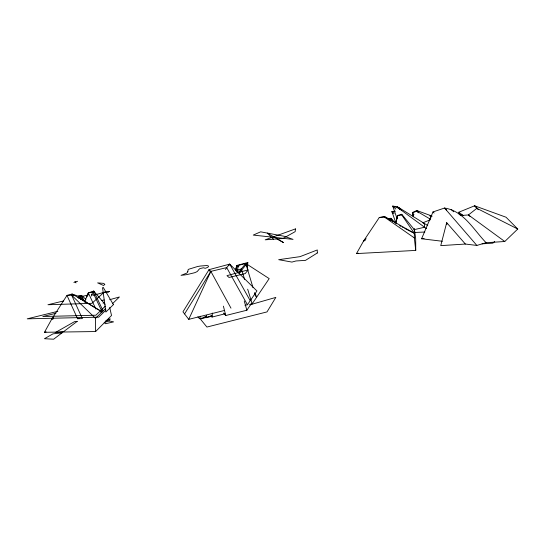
<?xml version="1.0" encoding="UTF-8"?>
<svg xmlns="http://www.w3.org/2000/svg" width="545" height="545" viewBox="0 0 545 545"><rect width="100%" height="100%" fill="white"/><g stroke="black" fill="none" stroke-linecap="round" stroke-linejoin="round"><path stroke-width="0.82" d="M415.74 250.414L414.329 237.927L414.343 228.43L415.685 238.758L415.74 250.414L356.484 253.589L363.617 240.965L379.225 217.612L383.428 216.447L384.75 216.583L414.336 233.301L401.74 214.9L401.774 214.28L397.646 215.432L395.779 222.544M432.199 216.154L416.789 210.506L412.374 212.536L413.267 216.794M247.403 268.726L247.764 262.52L237 265.415L235.256 269.782M236.258 271.274L237 265.415L236.005 269.666M236.898 266.798L237 265.415M396.304 223.804L395.684 223.443L397.646 215.432M224.99 313.818L212.025 317.054L212.407 313.055M393 221.638L390.956 218.252L388.197 218.92M414.329 237.927L384.654 217.217L384.75 216.583M246.824 266.73L247.764 262.52L239.01 273.474M206.569 315.31L205.942 317.755L212.427 316.141M465.369 244.044L446.689 222.66L440.748 245.632L465.369 244.044L476.855 245.434L486.099 242.709L504.772 241.503L517.75 229.023L506.046 217.23L474.613 205.792L458.829 212.216L459.251 214.478M240.863 270.388L241.367 268.91L235.345 270.538M91.281 296.064L92.745 291.984L93.754 291.098L105.13 304.342M93.263 292.454L93.754 291.098L88.324 292.897L84.782 301.228L85.865 301.923M84.87 302.448L85.367 301.078M86.846 296.977L88.324 292.897L92.745 291.984L102.119 311.876L100.627 312.19M88.276 293.987L88.835 292.454M78.017 297.454L78.473 296.201L81.6 295.445L85.947 299.375M78.637 298.19L79.25 296.5L71.995 294.041L66.98 295.41L51.639 319.316L44.465 332.293L95.634 331.544L111.534 315.48L109.681 307.489M80.115 298.551L81.6 295.445L84.366 301.405M80.517 298.435L80.728 297.849M81.137 296.725L81.6 295.445M246.926 264.679L247.764 262.52M245.189 264.897L245.754 263.453L269.189 278.611L252.199 303.797L249.814 304.478M237.184 271.369L238.39 265.435L245.754 263.453L252.996 287.617M237.811 266.887L238.39 265.435L238.778 266.784M197.903 316.809L199.463 318.723L200.512 316.216M442.322 241.265L421.598 238.765L432.996 211.937L444.556 208.033C463.795 210.956 473.619 229.854 486.099 242.709M237.232 271.144L237.777 269.884L238.172 271.267M250.223 300.69L229.704 264.121L209.008 269.666L182.957 311.815L188.74 319.35L210.84 271.369L226.7 267.609L229.704 264.121L256.927 290.948L247.43 304.744L244.984 305.357M225.494 269.571L226.7 267.609L247.43 304.744M228.914 265.415L229.704 264.121M184.578 313.92L210.84 271.369L209.008 269.666L209.934 271.362M223.457 313.055L225.766 315.507L246.858 310.228L251.633 303.184M238.322 272.704L245.754 263.453M105.996 310.037L98.679 317.163L27.25 318.832L57.831 311.318M112.699 303.504L119.403 296.971L109.674 299.702M95.634 331.544L95.457 318.321L105.567 308.531M105.403 306.065L95.872 315.214L42.83 316.516L55.89 313.3M494.717 241.455L492.918 243.138L482.059 243.84M103.325 292.938L91.907 303.34L47.974 304.737L63.629 300.935M366.138 238.703L363.617 240.965L365.245 240.563M53.553 317.667L51.639 319.316L53.281 318.907M429.773 215.956L430.632 215.582L430.816 217.939M422.791 222.844L430.393 219.73M388.292 218.961L388.96 219.26L390.922 218.565M80.858 298.217C78.991 296.31 76.429 296.139 81.082 295.894L83.337 300.765M73.875 282.446L77.567 281.268M211.746 315.8L200.383 319.057L206.923 327.055L267.002 311.91L275.845 297.393L249.883 304.846M101.69 311.324L103.1 310.923L93.754 291.098M95.757 308.143L102.119 311.876L72.764 294.334L71.681 295.233L66.98 295.41L77.588 318.73L79.032 318.314M103.005 303.102L104.558 302.666M103.121 292.611L93.461 295.281L91.669 294.634M356.484 253.589L358.133 253.173M44.465 332.293L46.1 331.878M188.74 319.35L224.608 310.425M203.912 317.122L206.351 316.516M199.463 318.723L205.956 317.108M101.629 300.561L104.109 299.954M78.46 297.332L88.351 294.927M413.859 229.731L424.555 227.238L424.385 223.457L423.315 223.266M397.618 215.745L401.74 214.9M421.598 238.765L424.105 238.41M395.105 211.106L391.971 211.78L395.806 222.755M460.164 215.588L468.441 214.941L476.848 208.326L517.75 229.023M379.225 217.612L384.654 217.217M414.738 232.47L424.848 232.027M395.05 211.671L391.971 211.78L394.028 213.756M77.588 318.73L82.384 318.621L71.681 295.233L95.457 318.321M460.055 214.71L462.378 214.948L463.148 215.684M271.873 237.095L253.255 235.086L260.639 231.823L284.374 236.305L293.04 239.384L273.57 237.279M79.55 297.372L85.715 301.821M389.403 219.492L392.918 221.202M414.336 233.301L404.731 228.396M78.514 296.739L79.454 297.298M383.428 216.447L386.153 217.857M75.66 282.446L74.951 281.588M402.469 227.197L403.211 227.599M401.011 226.42L399.608 225.65M283.611 242.607L267.322 233.09L273.454 239.214M283.577 242.661L277.051 238.948M430.23 219.09L416.796 211.188L412.374 212.884L413.989 214.437M95.348 307.898L85.354 301.617M427.736 225.535L398.681 207.536L397.23 206.746L392.707 206.085L397.169 218.886M84.816 301.167L85.306 301.521M390.05 219.914L389.607 219.601M83.984 300.588L81.055 298.374M504.772 241.503L468.441 214.941L469.933 216.365M426.415 228.6L398.627 208.224L392.707 206.085L395.813 209.055M400.493 209.212L397.23 206.746L398.661 208.122M458.829 212.216L462.378 214.948M79.189 297.093L80.871 299.178M477.488 208.531L474.613 205.792L478.306 209.716M446.614 210.002L444.556 208.033L476.855 245.434M432.996 211.937L434.113 213.006M418.499 212.134L416.789 210.506L416.796 211.188L418.512 212.822M401.481 210.213L398.681 207.536L398.627 208.224L400.03 209.566M393.034 212.427L392.005 211.44L392.713 212.952M451.212 209.396L453.638 211.78M390.956 218.252L394.853 222.605M210.915 315.787L212.025 317.054M75.551 282.31L76.041 282.903M401.774 214.28L414.343 229.704M389.518 219.063L390.145 219.989M210.84 271.369L230.978 308.163M88.324 292.897L95.879 309.042M79.25 296.5L80.708 299.661M78.473 296.201L79.284 297.952M73.425 295.772L72.764 294.334L71.995 294.041L72.655 295.472M255.292 293.319L256.572 297.318M241.367 268.91L244.644 279.456M247.668 289.191L252.199 303.797M412.374 212.536L413.301 215.568M254.501 292.645L255.591 296.289M244.249 300.997L246.858 310.228M223.402 306.154L225.766 315.507M446.689 222.66L446.914 224.411M187.8 271.662L187.323 272.629A7.194 1.778 -11.6 0 1 186.301 273.311L181.056 275.348L185.15 274.871A27.127 6.588 -11.4 0 0 187.548 274.448L194.34 272.8A7.439 1.846 -11.4 0 0 195.825 272.221C198.455 271.676 198.462 268.147 201.391 268.242A6.247 1.553 -11.2 0 1 202.365 268.024C204.436 267.111 204.395 269.073 206.426 267.854A4.476 1.104 -11.2 0 0 208.047 267.064L208.517 266.416A6.792 1.676 -11.2 0 0 208.115 265.865L207.911 265.776A6.349 1.567 -11.2 0 0 206.644 265.551L200.526 266.021A18.033 4.489 -11.3 0 0 197.556 266.525L188.836 269.203A6.887 1.696 -11.3 0 0 188.127 269.714L187.8 271.662M295.458 228.9L295.165 231.645L282.862 238.526L265.19 239.814L295.458 228.9M248.091 269.898L245.257 273.563L229.029 277.459L226.979 275.654L248.091 269.898M110.11 319.016L109.095 320.051L105.778 320.889L108.714 319.172L110.11 319.016M113.414 304.641L105.866 312.04L102.555 287.815L103.148 287.283L113.414 304.641M109.32 291.364L108.346 292.27L103.734 292.488L104.231 292.038L109.32 291.364M104.783 284.429L103.577 285.498L97.637 282.889L103.754 283.38L104.783 284.429M62.021 332.859L53.642 339.208L44.445 338.711L53.001 333.853L62.021 332.859M77.199 321.359L63.513 331.728L55.106 332.661L74.467 321.673L77.199 321.359M317.292 252.989L305.493 260.381L295.962 260.966L291.936 262.084L278.686 259.686L300.022 256.654L317.285 249.957L317.292 252.989M109.47 320.937L104.224 322.463L105.478 323.73L113.585 321.884L109.47 320.937"/></g></svg>
